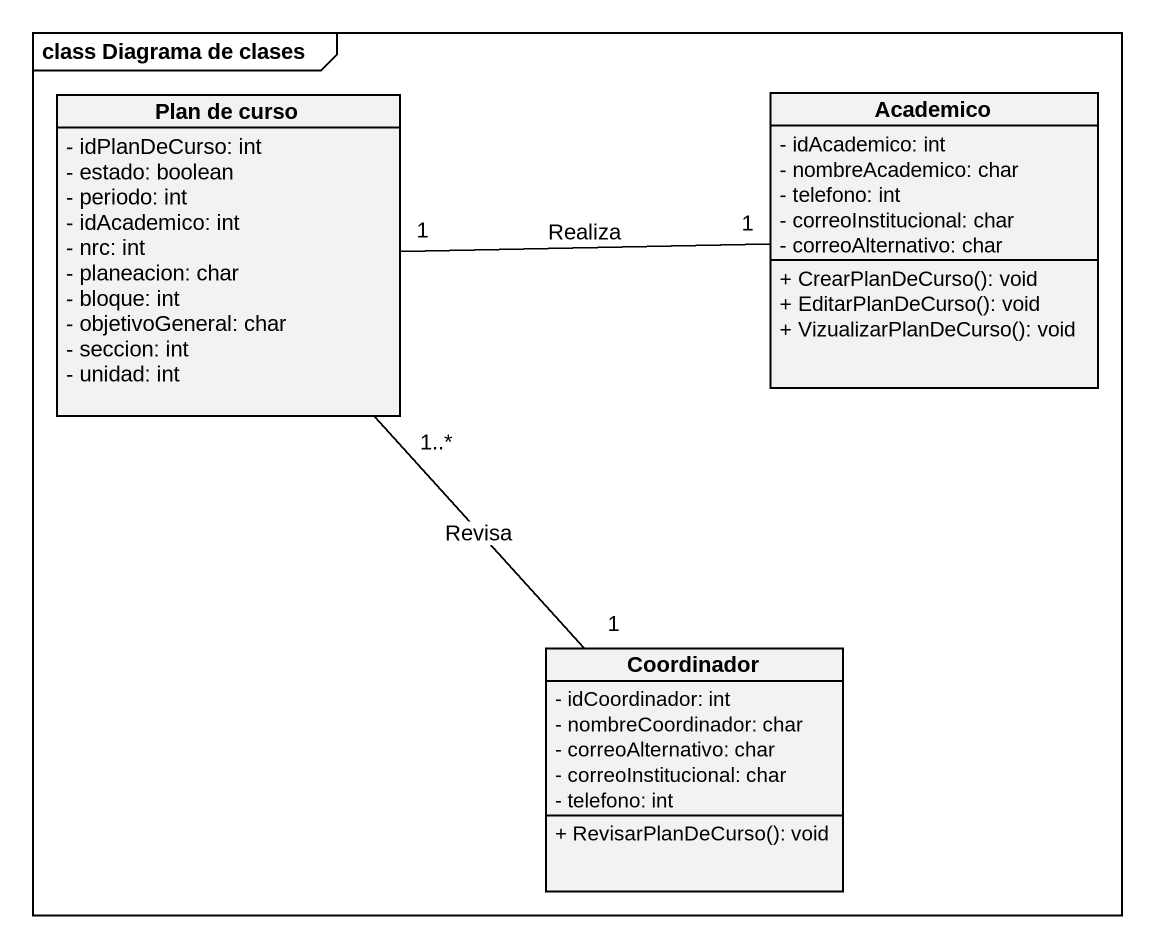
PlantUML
@startuml
mainframe class Diagrama de clases
hide circle
hide empty members
skinparam classAttributeIconSize 0
class "Plan de curso" as Plan_de_curso {
  - idPlanDeCurso: int
  - estado: boolean
  - periodo: int
  - idAcademico: int
  - nrc: int
  - planeacion: char
  - bloque: int
  - objetivoGeneral: char
  - seccion: int
  - unidad: int
}
class Academico {
  - idAcademico: int
  - nombreAcademico: char
  - telefono: int
  - correoInstitucional: char
  - correoAlternativo: char
  + CrearPlanDeCurso(): void
  + EditarPlanDeCurso(): void
  + VizualizarPlanDeCurso(): void
}
class Coordinador {
  - idCoordinador: int
  - nombreCoordinador: char
  - correoAlternativo: char
  - correoInstitucional: char
  - telefono: int
  + RevisarPlanDeCurso(): void
}
Academico "1" -left- "1" Plan_de_curso : Realiza
Coordinador "1" -up- "1..*" Plan_de_curso : Revisa
@enduml
